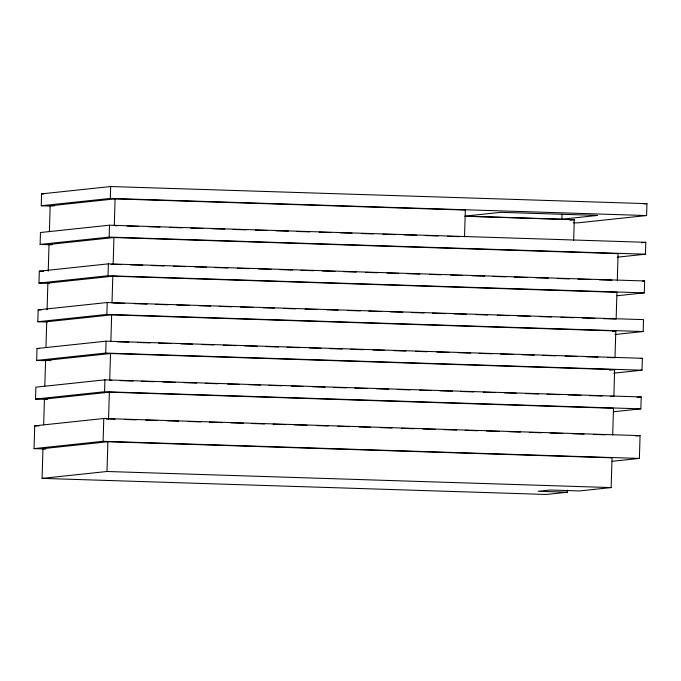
<?xml version="1.0" encoding="UTF-8"?>
<svg xmlns="http://www.w3.org/2000/svg" width="681" height="681" viewBox="0 0 681 681"><rect width="100%" height="100%" fill="white"/><g stroke="black" fill="none" stroke-linecap="round" stroke-linejoin="round"><path stroke-width="1.02" d="M45.729 449L34.05 448.626L34.722 425.829L103.776 418.5L640.063 435.619L639.391 458.415L612.185 461.301M46.138 399.398L35.523 399.057L35.872 387.166L104.925 379.836L641.213 396.955L640.864 408.847L613.658 411.733M46.223 360.709L36.672 360.402L37.021 348.502L106.074 341.172L642.362 358.291L642.004 370.192L613.76 373.188M47.372 322.045L37.813 321.738L38.17 309.846L107.223 302.517L643.511 319.627L643.153 331.528L614.909 334.524M49.585 283.415L38.962 283.075L39.319 271.183L108.364 263.853L644.652 280.972L644.303 292.864L617.097 295.75M51.79 244.785L40.111 244.419L40.46 232.519L109.513 225.19L645.801 242.308L645.452 254.2L617.199 257.205M50.82 206.062L41.26 205.756L41.609 193.855L110.662 186.534L646.95 203.645L646.601 215.545L577.548 222.874L573.3 222.738M567.46 492.218L546.222 494.466L42.077 478.377L42.963 448.643L107.887 441.748L612.032 457.836L611.146 487.579L579.403 490.95L550.112 490.014L538.16 491.282L567.46 492.218L567.52 490.09M43.669 424.808L44.435 399.075L109.36 392.179L613.496 408.277L612.704 435.04M44.818 386.144L45.584 360.411L110.509 353.524L614.645 369.613L613.853 396.376L610.67 396.274M45.967 347.489L46.734 321.747L111.65 314.86L615.794 330.949L615.003 357.721L607.571 357.482M47.083 309.855L47.874 283.092L112.799 276.197L616.943 292.294L616.143 319.057L603.409 318.648M48.232 271.191L49.023 244.428L113.948 237.541L618.093 253.63L617.292 280.393M49.407 231.506L50.173 205.764L115.098 198.878L465.327 210.054L464.536 236.818M34.05 448.626L103.103 441.297L103.776 418.5M35.523 399.057L104.576 391.737L104.925 379.836M36.672 360.402L105.717 353.073L106.074 341.172M37.813 321.738L106.866 314.409L107.223 302.517M38.962 283.075L108.015 275.745L108.364 263.853M40.111 244.419L109.164 237.09L109.513 225.19M41.26 205.756L110.313 198.426L110.662 186.534M42.077 478.377L107.002 471.49L107.887 441.748M106.466 419.173L108.56 418.951L109.36 392.179M110.509 353.524L109.709 380.287L111.837 380.356M110.858 341.624L111.65 314.86M112.007 302.968L112.799 276.197M111.063 264.526L113.157 264.305L113.948 237.541M115.098 198.878L114.297 225.641L117.481 225.743M561.876 219.205L597.637 215.409L500.893 212.327L465.132 216.115L561.876 219.205L562.029 214.251M573.666 240.325L574.27 219.742L464.944 216.252M643.809 203.977L646.95 203.645M570.074 220.184L574.27 219.742M641.621 242.751L645.801 242.308M642.566 281.193L644.652 280.972M612.653 331.281L615.794 330.949M640.268 358.512L642.362 358.291M609.41 370.166L614.645 369.613M637.024 397.398L641.213 396.955M635.884 436.061L640.063 435.619M41.609 193.855L43.737 193.923M110.313 198.426L646.601 215.545M50.173 205.764L54.42 205.9M127.041 226.049L138.711 226.424M148.262 226.73L159.941 227.096M169.492 227.403L182.227 227.812M190.714 228.084L203.449 228.484M211.944 228.756L224.679 229.165M233.166 229.437L245.901 229.846M255.46 230.144L267.131 230.518M275.618 230.791L288.361 231.2M296.848 231.472L309.583 231.872M319.134 232.178L330.813 232.553M340.364 232.859L352.034 233.234M361.585 233.532L373.265 233.906M382.816 234.213L395.55 234.622M404.037 234.894L416.772 235.294M425.267 235.566L438.002 235.975M447.553 236.281L459.232 236.647M109.164 237.09L645.452 254.2M49.023 244.428L52.207 244.53M113.157 264.305L121.644 264.577M130.139 264.849L142.874 265.25M151.361 265.522L164.095 265.93M173.646 266.237L185.326 266.611M194.877 266.909L206.556 267.284M215.043 267.556L227.777 267.965M237.328 268.263L249.008 268.637M258.559 268.944L271.293 269.353M279.789 269.625L292.524 270.025M301.011 270.297L313.745 270.706M322.241 270.978L334.975 271.387M343.462 271.651L356.206 272.06M365.757 272.366L377.427 272.74M386.978 273.047L398.657 273.413M407.144 273.685L419.879 274.094M429.439 274.4L441.109 274.775M450.66 275.073L462.339 275.447M471.89 275.754L484.625 276.163M493.112 276.435L505.855 276.835M514.342 277.107L527.077 277.516M535.572 277.788L548.307 278.188M557.858 278.495L569.537 278.87M578.024 279.142L590.759 279.55M599.254 279.814L611.989 280.223M39.319 271.183L43.567 271.319M108.015 275.745L644.303 292.864M113.063 303.002L124.742 303.368M134.293 303.675L147.028 304.084M155.523 304.356L168.258 304.765M176.745 305.028L189.488 305.437M199.039 305.743L210.71 306.118M219.205 306.39L231.94 306.79M240.427 307.063L253.162 307.471M262.721 307.778L274.392 308.144M283.943 308.45L295.622 308.825M305.173 309.131L316.844 309.506M326.395 309.804L338.074 310.178M347.625 310.485L360.36 310.894M368.855 311.166L381.59 311.566M390.077 311.838L402.811 312.247M411.307 312.519L424.042 312.928M432.537 313.192L445.272 313.6M453.759 313.873L466.494 314.281M476.045 314.588L487.724 314.954M497.275 315.26L508.954 315.635M517.441 315.907L530.176 316.316M539.727 316.614L551.406 316.988M560.957 317.295L573.691 317.704M582.187 317.976L594.922 318.376M38.17 309.846L41.354 309.949M106.866 314.409L643.153 331.528M117.226 341.828L128.905 342.202M137.392 342.475L150.126 342.883M158.622 343.147L171.357 343.556M180.908 343.862L192.578 344.237M202.138 344.543L213.808 344.909M223.359 345.216L236.094 345.625M244.59 345.897L257.324 346.297M265.811 346.569L278.555 346.978M287.041 347.25L299.776 347.659M309.327 347.957L321.006 348.331M329.493 348.604L342.237 349.012M350.724 349.285L363.458 349.685M373.009 349.991L384.688 350.366M394.239 350.672L405.91 351.047M415.47 351.345L427.14 351.719M436.691 352.026L449.426 352.435M457.921 352.707L470.656 353.107M479.143 353.379L491.886 353.788M500.373 354.06L513.108 354.469M521.603 354.733L534.338 355.141M542.825 355.414L555.56 355.822M565.119 356.129L576.79 356.495M586.341 356.801L598.02 357.176M37.021 348.502L39.149 348.57M105.717 353.073L642.004 370.192M45.584 360.411L50.888 360.581M120.324 380.628L133.059 381.037M141.554 381.3L154.289 381.709M162.776 381.981L175.511 382.39M184.006 382.662L196.741 383.062M205.236 383.335L217.971 383.743M227.522 384.05L239.193 384.416M248.744 384.722L260.423 385.097M268.91 385.369L281.653 385.778M291.204 386.076L302.875 386.45M312.426 386.757L325.169 387.166M333.656 387.438L346.391 387.838M354.886 388.11L367.621 388.519M376.108 388.791L388.842 389.2M397.338 389.464L410.073 389.873M419.624 390.179L431.303 390.553M439.79 390.826L452.524 391.226M461.02 391.498L473.755 391.907M483.306 392.213L494.985 392.588M504.536 392.886L516.207 393.26M525.758 393.567L538.492 393.976M546.988 394.248L559.722 394.648M568.218 394.92L580.953 395.329M589.44 395.601L602.174 396.001M104.576 391.737L640.864 408.847M44.435 399.075L47.619 399.177M108.56 418.951L114.936 419.155M124.487 419.453L136.157 419.828M145.708 420.134L157.388 420.509M166.939 420.815L178.609 421.181M188.169 421.488L200.904 421.897M209.39 422.169L222.125 422.578M230.621 422.841L243.355 423.25M251.842 423.522L264.586 423.931M273.072 424.203L285.807 424.603M294.303 424.876L307.037 425.284M316.588 425.591L328.259 425.957M337.819 426.263L349.489 426.638M359.04 426.944L370.719 427.319M380.27 427.617L391.941 427.991M401.492 428.298L414.235 428.707M422.722 428.979L435.457 429.379M443.952 429.651L456.687 430.06M465.174 430.332L477.909 430.741M486.404 431.005L499.139 431.413M508.69 431.72L520.369 432.094M529.92 432.401L541.591 432.767M550.086 433.039L562.821 433.448M572.372 433.754L584.051 434.129M593.602 434.427L605.273 434.801M34.722 425.829L38.979 425.965M103.103 441.297L639.391 458.415M42.963 448.643L45.091 448.711M107.002 471.49L611.146 487.579"/></g></svg>
